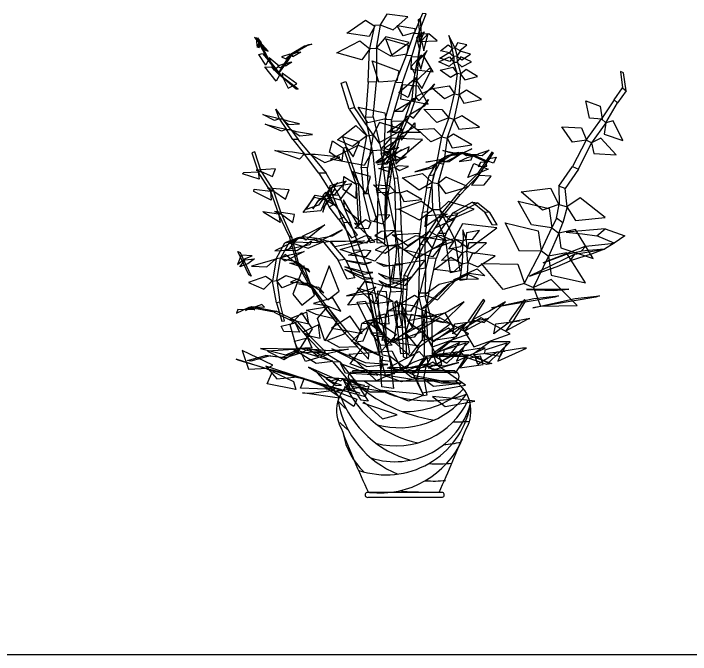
# Model space of a CAD drawing. Header units: millimetres. Extents: x 12377 to 30673, y 89761 to 101952.
# Drawn here: x 19682 to 20880, y 92554 to 93689 of the extents above; entities that cross this region are included whole.
import ezdxf

# ---------------------------------------------------------------- set-up
doc = ezdxf.new("R2010")
doc.units = ezdxf.units.MM
doc.layers.add('www.cad-blocks.net', color=7, linetype='Continuous')

# ---------------------------------------------------------------- blocks, each defined once
blk = doc.blocks.new('A$C13B429F6')
for p, q in [((171.45, 184.83), (322.9, 184.83)), ((172.4, 187.02), (322.03, 187.02)), ((171.45, 172.03), (322.9, 172.03)), ((304.96, 7.15), (195.15, 7.15)), ((195.15, 0), (304.47, 0))]:
    blk.add_line(p, q)
for centre, radius, start, end in [((171.57, 178.43), 6.4, 91.06864, 268.93136), ((173.04, 185.44), 1.71, 112.07493, 200.93871), ((321.93, 185.71), 1.31, 317.74941, 85.49846), ((322.77, 178.43), 6.4, 271.12792, 88.87208), ((201.13, 127.91, -561.15), 52.97, 123.85134, 209.27085), ((326.4, 338.37), 226.87, 227.30824, 261.39537), ((283.53, 308.66), 166.32, 235.48259, 289.75507), ((293.3, 127.61), 53.18, 330.07596, 56.39402), ((296.99, 226.14), 148.59, 205.03424, 258.81899), ((240.72, 226.73), 123.99, 254.70144, 323.0064), ((251.58, 249.61), 122.83, 266.43886, 312.84603), ((240.72, 226.73), 123.99, 223.1625, 230.8766), ((292.25, 168.62), 144.63, 191.01321, 248.17602), ((298.1, 203.1), 153.8, 200.45765, 254.58397), ((236.13, 193.26), 117.36, 255.20495, 335.05637), ((221.38, 159.9), 126.71, 251.38474, 348.00251), ((234.43, 167.48), 114.93, 251.95745, 344.76316), ((236.13, 193.26), 117.36, 224.94652, 232.66564), ((326.4, 338.37), 226.87, 268.48208, 274.54963), ((1306.06, 534.37, -561.15), 1229.67, 200.58605, 205.38832), ((-2595.2, 1294), 3167.79, 336.03176, 337.87799), ((261.64, 113.87), 105.87, 191.00716, 226.07329), ((212.13, 139.69), 133.25, 263.36049, 336.3461), ((296.99, 226.14), 148.59, 273.61862, 283.38657), ((298.1, 203.1), 153.8, 264.85245, 277.57693), ((292.25, 168.62), 144.63, 264.8349, 276.68991), ((194.08, 3.58), 3.73, 73.28637, 286.71363), ((261.64, 113.87), 105.87, 259.3096, 274.07729), ((303, 3.69), 3.97, 291.64715, 60.52394)]:
    blk.add_arc(centre, radius, start, end)
for points in [[(212.69, 697.53, -18.48), (231.6, 689.84, -14.35), (253.25, 709.38, -16.74), (222.52, 713.26, -12.74)], [(262.65, 685.05, -163.23), (268.92, 684.72, -158.66), (280.31, 713.74, -172.04), (274.74, 714.03, -176.1)], [(204.37, 695.28, -18.82), (196.22, 680.16, -16.69), (163.37, 685.09, -20.45), (190.62, 704.1, -14.96)], [(273.42, 675.11, -58.38), (272.21, 673.74, -49.56), (268.85, 705.29, -47.14), (271.33, 706.53, -54.65)], [(196.87, 662.52, -22.54), (206.87, 663.05, -22.45), (212.84, 696.94, -18.57), (204.23, 696.48, -18.65)], [(263.72, 685.83, -163.26), (246.62, 681.19, -169.37), (237.59, 696.52, -188.78), (263.76, 691.83, -179.67)], [(206.89, 663.58, -22.37), (227.72, 651.78, -19.03), (255.32, 671.46, -21.14), (220.6, 679.81, -14.88)], [(259.1, 651.67, -144.88), (251.02, 652.1, -150.78), (262.65, 685.05, -163.23), (268.92, 684.72, -158.66)], [(272.19, 674.41, -49.49), (270.65, 662.03, -36.4), (266.32, 678.49, -5.9), (277.41, 686.8, -38.24)], [(269.16, 683.72, -158.14), (269.54, 672.79, -147.04), (296.36, 673.8, -133.44), (284.22, 684.1, -159.23)], [(273.43, 673.75, -58.4), (276.86, 659.19, -74.18), (279.77, 671.41, -102.05), (283.23, 684.64, -72.43)], [(318.85, 662.75, 131.42), (322.87, 663.59, 131.42), (313.92, 681.41, 147.86), (318.85, 662.75, 131.42)], [(43.14, 660.19, -145.71), (47.05, 658.49, -150.98), (30.29, 677.1, -152.03), (27.12, 678.75, -148.34)], [(33.52, 671.17, 8.44), (31.2, 663.92, 1.48), (30.38, 672.4, -16.51), (30.11, 678.51, 2.58)], [(34.15, 671.02, 13.53), (33.37, 663.36, 23.24), (37.2, 670.81, 38.51), (32.01, 678.25, 22.29)], [(47.35, 645.34, 6.88), (49.46, 643.67, 13.11), (34.66, 671.09, 13.26), (33.12, 671.16, 8.36)], [(196.98, 662.17, -22.59), (185.53, 645.73, -21), (148.27, 656.25, -23.53), (182.51, 673.87, -16.82)], [(251.71, 653.98, -151.36), (230.51, 650.66, -162.47), (220.86, 676.7, -182.03), (253.53, 667.23, -169.5)], [(266.89, 642.63, -55.11), (268.75, 644.23, -65.26), (273.42, 675.11, -58.38), (272.21, 673.74, -49.56)], [(322.94, 663.59, 132.38), (329.96, 659.31, 133.02), (340.56, 668.08, 141.02), (326.68, 670.58, 133.38)], [(104.1, 666.4, -139.64), (100.86, 665.74, -136.41), (79.99, 653.54, -147.28), (82.63, 654.14, -150.37)], [(107.08, 668.15, -114.59), (111.69, 668.73, -116.77), (104.1, 666.4, -139.64), (100.86, 665.74, -136.41)], [(206.98, 613.21, -24.14), (194.71, 612.56, -24.25), (196.87, 662.52, -22.54), (206.87, 663.05, -22.45)], [(268.75, 644.23, -65.26), (272.33, 631.92, -86.96), (278.2, 653.03, -114.79), (281.72, 659.38, -77.69)], [(319.32, 662.75, 130.62), (314.7, 655.9, 125.16), (301.49, 659.06, 122.02), (312.84, 667.69, 126.25)], [(325.87, 650.94, 115.54), (321.28, 650.42, 115.54), (318.85, 662.75, 131.42), (322.87, 663.59, 131.42)], [(47.15, 645.32, 6.96), (43.77, 637.87, -3.91), (33.42, 653.76, -22.1), (38.58, 654.84, 3.84)], [(79.99, 653.54, -147.28), (79.3, 654.01, -137.4), (66.83, 650.37, -132.38), (73.32, 647.41, -145.43)], [(79.99, 653.54, -147.28), (82.63, 654.14, -150.37), (72.87, 639.93, -164.25), (70.9, 639.39, -161.29)], [(82.63, 654.14, -150.37), (90.38, 656.94, -150.63), (95.32, 656.84, -165.77), (83.43, 650.21, -157.29)], [(235.3, 612.6, -135.9), (245.22, 612.07, -128.67), (259.1, 651.67, -144.88), (251.02, 652.1, -150.78)], [(258.16, 649.46, -145.17), (257.56, 631.97, -135.3), (290.46, 627.97, -115.11), (277.62, 650.07, -144.69)], [(266.89, 642.63, -55.11), (263.37, 625.28, -43.89), (258.12, 635.75, -5.15), (273.36, 652.94, -38.84)], [(321.12, 642.34, 100.15), (314.46, 635.62, 92.16), (299.25, 642.85, 87.71), (314.68, 650.35, 94.87)], [(321.16, 650.42, 114.38), (315.05, 643.41, 108.22), (300.39, 648.31, 105.59), (314.14, 656.74, 110.03)], [(321.36, 642.34, 101.28), (326.5, 642.34, 101.28), (325.87, 650.94, 115.54), (321.28, 650.42, 115.54)], [(325.38, 650.94, 116.18), (332.88, 645.48, 116.32), (346, 653.96, 125.06), (330.29, 658.38, 117.37)], [(325.58, 642.34, 102.71), (333.19, 635.43, 103.46), (347.37, 642.85, 115.29), (331.62, 649.93, 105.1)], [(67.59, 620.63, 9.35), (64.9, 623.15, 1.55), (47.35, 645.34, 6.88), (49.46, 643.67, 13.11)], [(49.91, 643.72, 12.94), (54.91, 630.92, 21.81), (63.25, 636.49, 42.5), (48.5, 648.82, 27.25)], [(70.9, 639.39, -161.29), (71.3, 639.85, -152.64), (61.02, 636.52, -146.99), (65.38, 633.94, -158.97)], [(70.9, 639.39, -161.29), (72.87, 639.93, -164.25), (62.08, 625.05, -171.36), (70.9, 639.39, -161.29)], [(72.87, 639.93, -164.25), (79.53, 642.5, -165.28), (82.3, 642.39, -178.93), (72.93, 636.47, -170.32)], [(237.27, 614.64, -135.96), (210.24, 612.76, -148), (200.62, 644.45, -173.3), (240, 629.27, -159.26)], [(266.14, 614.18, -69.97), (261.59, 612.27, -58.72), (266.89, 642.63, -55.11), (268.75, 644.23, -65.26)], [(331.37, 624.72, 87.66), (326.02, 625.57, 87.66), (321.36, 642.34, 101.28), (326.5, 642.34, 101.28)], [(64.05, 623.04, 2), (58.96, 614.28, -12.03), (42.44, 635.15, -32.26), (52.13, 634.68, -0.01)], [(266.05, 614.88, -69.7), (273.86, 603.35, -95.88), (288.38, 631.3, -123.16), (284.94, 632.88, -78.85)], [(325.96, 625.57, 86.67), (316.15, 619.77, 80.24), (301.2, 630.3, 78.23), (319.88, 635.05, 81.96)], [(331.02, 624.72, 88.41), (337.53, 616, 88.12), (355.93, 621.06, 96.93), (339.18, 631.38, 89.12)], [(88.64, 602.84, -13.59), (91.65, 602.54, -4.04), (67.59, 620.63, 9.35), (64.9, 623.15, 1.55)], [(68.41, 620.72, 9.08), (76.77, 604.12, 18.47), (89.51, 610.06, 44.13), (68.05, 625.81, 27.81)], [(261.58, 611.74, -58.7), (253.67, 590.33, -49.38), (240.11, 597.42, -4.29), (266.37, 620.63, -37.03)], [(322.24, 595.38, 72.83), (328.98, 593.89, 72.83), (331.37, 624.72, 87.66), (326.02, 625.57, 87.66)], [(570.22, 604.53, 159.95), (575.36, 600.11, 159.95), (571.73, 626.41, 143.81), (567.07, 628.57, 143.81)], [(174.7, 575.39, -68.96), (166.75, 572.79, -63.46), (154.81, 611.19, -61.48), (161.61, 613.7, -66.16)], [(190.58, 561.1, -29.2), (202.07, 561.71, -29.09), (206.98, 613.21, -24.14), (194.71, 612.56, -24.25)], [(229.36, 557.14, -113.03), (220.07, 557.64, -119.8), (235.3, 612.6, -135.9), (245.22, 612.07, -128.67)], [(259.17, 587.97, -59.46), (264.87, 589.73, -69.3), (266.14, 614.18, -69.97), (261.59, 612.27, -58.72)], [(264.75, 591.18, -68.95), (269.43, 584.98, -95.6), (292.5, 610.43, -114.1), (287.53, 602.59, -73.5)], [(244.94, 608.68, -128.44), (242.56, 588.14, -115.01), (283.49, 580.13, -92.03), (268.76, 606.77, -129.1)], [(322.21, 595.38, 72.31), (307.52, 588.34, 68.85), (289.56, 603.36, 68.45), (314.15, 607.17, 66.19)], [(328.91, 593.89, 73.07), (335.95, 581.97, 72.81), (361.87, 587.25, 76.73), (339.79, 601.08, 69.89)], [(562.69, 582.17, 175.37), (557.8, 586.87, 175.37), (570.22, 604.53, 159.95), (575.36, 600.11, 159.95)], [(255.63, 562.94, -72.16), (249.73, 561.18, -62.44), (259.17, 587.97, -59.46), (264.87, 589.73, -69.3)], [(321.41, 557.56, 65.71), (313.78, 560.01, 65.71), (322.24, 595.38, 72.83), (328.98, 593.89, 72.83)], [(259.22, 587.39, -59.6), (245.02, 569.55, -56.01), (232.83, 569.43, -13.13), (265.04, 588.4, -38.02)], [(255.39, 564.28, -71.45), (261.47, 559.49, -98.11), (283.61, 587.05, -114.62), (277.58, 577.23, -74.61)], [(540.24, 558.07, 194.69), (521.39, 559.59, 203.38), (516.15, 585.38, 216.19), (536.95, 577.2, 194.37)], [(539.32, 558.74, 191.2), (545.35, 552.57, 191.2), (562.69, 582.17, 175.37), (557.8, 586.87, 175.37)], [(68.8, 558.21, 108.84), (63.7, 558.02, 108.26), (58.29, 573.04, 124.76), (68.8, 558.21, 108.84)], [(193, 533.59, -82.5), (201.94, 535.01, -88.85), (174.7, 575.39, -68.96), (166.75, 572.79, -63.46)], [(220.63, 558.68, -120.28), (194.4, 552.94, -127.31), (179.92, 576.08, -155.19), (219.25, 567.41, -144.61)], [(313.86, 560.01, 66.32), (295.97, 553.38, 69.45), (276.87, 572.7, 69.82), (303.57, 572.59, 58.51)], [(63.87, 558.67, 108.51), (56.35, 556.31, 101.87), (39.52, 565, 107.96), (57.39, 560.55, 115.88)], [(214.04, 512.2, -34.44), (200.97, 511.51, -34.56), (190.58, 561.1, -29.2), (202.07, 561.71, -29.09)], [(249.75, 559.77, -62.49), (236.56, 540.97, -60.19), (222.76, 538.31, -17.89), (254.66, 560.23, -40.66)], [(237.88, 532.25, -71.17), (242.22, 534.04, -81.67), (255.63, 562.94, -72.16), (249.73, 561.18, -62.44)], [(303.56, 532, 58.92), (311.29, 529.89, 58.92), (321.41, 557.56, 65.71), (313.78, 560.01, 65.71)], [(321.45, 557.56, 65.53), (328.42, 543.14, 66.87), (358.81, 546.25, 61.3), (332.86, 563.02, 56.43)], [(74.63, 543.49, 91.42), (66.74, 540.24, 80.83), (42.87, 550.51, 84.68), (64.26, 545.3, 99.36)], [(74.31, 542.85, 91.06), (80.84, 542.94, 92.89), (68.8, 558.21, 108.84), (63.7, 558.02, 108.26)], [(68.85, 557.41, 108.72), (77.41, 550.5, 103.03), (93.24, 551.39, 110.26), (76.44, 555.32, 117.18)], [(201.94, 535.01, -88.85), (210.45, 523.3, -105.67), (245.83, 543.03, -119.61), (211.63, 553.11, -95.28)], [(217.76, 506.08, -116.16), (228.33, 505.51, -108.45), (229.36, 557.14, -113.03), (220.07, 557.64, -119.8)], [(229.1, 555.24, -113.29), (230.17, 539.13, -96.79), (271.35, 538.91, -79.72), (251.22, 554.74, -116.61)], [(242.14, 534.72, -81.44), (244.01, 527.22, -108.1), (263.45, 552.59, -130.48), (263.63, 546.86, -89.23)], [(524.23, 523.34, 193.29), (516.58, 527.32, 193.29), (539.32, 558.74, 191.2), (545.35, 552.57, 191.2)], [(545.26, 552.64, 190.25), (543.16, 536.21, 185.22), (570.33, 526.66, 168.23), (556.46, 555.71, 178.13)], [(91.62, 527.92, 77.64), (83.71, 528, 74.19), (74.31, 542.85, 91.06), (80.84, 542.94, 92.89)], [(81.09, 542.1, 92.93), (94.06, 533.71, 87.53), (112.64, 535.45, 100.96), (88.9, 539.41, 105.75)], [(193, 533.59, -82.5), (171.73, 517.78, -79.41), (149.26, 527.67, -51.05), (176.58, 548.66, -71.43)], [(303.79, 532, 60.49), (287.04, 524.59, 66.65), (267.51, 543.06, 70.64), (291.77, 544.16, 54.78)], [(516.72, 527.22, 193.85), (496.15, 524.03, 194.29), (480.74, 546.7, 204.53), (509.6, 545.25, 192.69)], [(162.37, 516.69, -45.35), (172.55, 502.51, -23.77), (182.11, 524.74, 6.84), (156.67, 532.04, -25.3)], [(193.83, 486.56, -110.01), (184.51, 486.23, -103.27), (193, 533.59, -82.5), (201.94, 535.01, -88.85)], [(213.63, 513.82, -33.25), (242.28, 500.5, -32.51), (274.76, 527.96, -19.73), (227.85, 530.2, -13.3)], [(237.93, 531.22, -71.32), (225.17, 513, -65.15), (218.06, 514.78, -21.19), (246.15, 533.72, -50.65)], [(234.51, 508.11, -88.54), (230.97, 506.32, -77.74), (237.88, 532.25, -71.17), (242.22, 534.04, -81.67)], [(305.91, 491.92, 61.27), (296.19, 493.39, 61.27), (303.56, 532, 58.92), (311.29, 529.89, 58.92)], [(311.21, 529.89, 58.34), (318.92, 515.77, 58.25), (347.67, 520.22, 47.42), (320.59, 535.87, 47.43)], [(524.14, 523.4, 191.67), (527.89, 507.54, 185.82), (560.89, 505.47, 180.92), (538.15, 529.95, 185.13)], [(100.85, 506.61, 51.46), (109.69, 506.4, 56.15), (91.62, 527.92, 77.64), (83.71, 528, 74.19)], [(158.24, 515.26, -55.99), (156, 496.69, -69.53), (137.48, 509.27, -108.07), (142.03, 526.31, -66.77)], [(201.08, 511.15, -35.87), (188.97, 489.64, -44.89), (139.22, 499.12, -48), (179.81, 519.94, -24.93)], [(221.71, 508.58, -243.59), (227.97, 513.35, -241.11), (234.48, 520.25, -253.89), (224.7, 507.88, -250.97)], [(496.05, 488.23, 179.98), (505.31, 484.41, 179.98), (524.23, 523.34, 193.29), (516.58, 527.32, 193.29)], [(32.22, 480.34, -141.08), (36.74, 481.04, -149.79), (27.36, 510.05, -146.73), (22.89, 508.67, -139.02)], [(100.84, 506.91, 51.51), (93.38, 498.97, 34.63), (57.03, 511.71, 29.93), (83.1, 509.89, 58.99)], [(180.54, 463.72, -60.75), (176.83, 461.95, -73.19), (158.54, 515.28, -56.05), (161.83, 516.62, -45.11)], [(207.28, 455.41, -38.38), (221.19, 456.15, -38.25), (214.04, 512.2, -34.44), (200.97, 511.51, -34.56)], [(230.97, 507.33, -77.77), (219.46, 491.7, -65.27), (214.03, 507.63, -24), (239.87, 516.82, -59.56)], [(227.24, 504.17, -231.49), (234.05, 506.76, -227.63), (244.09, 512.7, -238.46), (231.06, 503.35, -238.46)], [(234.57, 507.44, -88.7), (235.77, 491.63, -111.48), (252.91, 508.9, -141.99), (255.05, 517.12, -101.22)], [(328.42, 509.13, 103.9), (319.22, 507.49, 99.57), (305.06, 511.93, 112.82), (324.75, 508.18, 113.14)], [(316.75, 505.41, 73.34), (327.21, 504.99, 60.76), (347.67, 514.48, 65.23), (330.33, 505.82, 80.28)], [(352.96, 505.01, 132.26), (358.73, 507.37, 123.01), (373.28, 512.54, 125.67), (362.82, 503.78, 135.34)], [(132.73, 478.33, 32.41), (122.09, 478.65, 26.28), (100.85, 506.61, 51.46), (109.69, 506.4, 56.15)], [(109.71, 506.01, 56.09), (130.79, 494.3, 54.59), (152.74, 501.99, 79.35), (116.73, 505.76, 77.5)], [(219.09, 506.16, -241.56), (217.05, 502.72, -232.48), (206.11, 494.12, -231.96), (214.8, 498.16, -243.33)], [(223.78, 502.41, -230.14), (219.5, 498.87, -221.93), (206.74, 493.66, -223.94), (217.88, 496.12, -233.48)], [(220.19, 449.28, -106.02), (208.94, 449.88, -114.22), (217.76, 506.08, -116.16), (228.33, 505.51, -108.45)], [(223.75, 503.2, -230.03), (227.53, 503.63, -231.57), (221.83, 507.78, -243.71), (218.47, 507.25, -241.4)], [(231.96, 497.3, -217.1), (227.96, 496.95, -216.22), (223.75, 503.2, -230.03), (227.53, 503.63, -231.57)], [(224.43, 472.21, -81.13), (228.42, 474.24, -93.43), (234.51, 508.11, -88.54), (230.97, 506.32, -77.74)], [(231.83, 497.52, -217.06), (238.78, 496.77, -212.69), (250.85, 502.65, -221.23), (235.81, 497.83, -223.99)], [(310.48, 503.58, 75.12), (300.26, 497.79, 68.25), (279.91, 494.61, 84.54), (305.85, 499.35, 86.73)], [(300.55, 493.57, 42.48), (294.97, 492.68, 46.45), (311.21, 503.82, 75.67), (316.69, 504.69, 71.78)], [(300.72, 494.87, 43.87), (311.81, 496.62, 31.57), (331.8, 506.92, 38.1), (314.23, 495.27, 51.51)], [(311.21, 503.82, 75.67), (316.69, 504.69, 71.78), (333.97, 509.1, 101.07), (329.82, 508.44, 104.02)], [(348.85, 503.45, 133.68), (341.08, 501.17, 129.16), (328.9, 495.7, 141.09), (346.75, 498.27, 140.73)], [(333.97, 509.1, 101.07), (329.82, 508.44, 104.02), (348.59, 503.97, 134.39), (352.33, 504.57, 131.74)], [(333.23, 508.57, 102.18), (339.67, 504.57, 92.37), (356.95, 505.82, 94.22), (343.33, 505.51, 106.87)], [(348.59, 503.97, 134.39), (352.33, 504.57, 131.74), (371.62, 495.8, 159.54), (368.3, 495.27, 161.9)], [(355.36, 477.2, -122.35), (358.76, 475.84, -111.92), (379.71, 508.49, -121.4), (377.24, 509.47, -128.96)], [(371.23, 495.97, 159.83), (371.05, 499.42, 150.54), (383.65, 502.05, 145.2), (379.5, 493.42, 156.57)], [(227.93, 496.48, -216.29), (222.25, 491.96, -209.55), (208.74, 491.44, -212.92), (220.81, 493.46, -221.36)], [(230.54, 486.41, -204.6), (234.6, 486.72, -205.14), (231.96, 497.3, -217.1), (227.96, 496.95, -216.22)], [(294.41, 492.41, 45.18), (284.66, 486.79, 37.1), (263.63, 480.32, 52.3), (289.58, 486.44, 56.2)], [(284.62, 474.8, 23.45), (291.1, 475.83, 18.85), (300.55, 493.57, 42.48), (294.97, 492.68, 46.45)], [(289.17, 464.68, 54.01), (298.29, 463.41, 54.01), (305.91, 491.92, 61.27), (296.19, 493.39, 61.27)], [(356.69, 477.89, -122.19), (342.03, 472.28, -143.76), (350.9, 492.57, -174.03), (371.78, 484.43, -140.87)], [(368.76, 494.69, 162.85), (360.55, 494.34, 163.59), (356.97, 488.22, 177.84), (369.85, 488.95, 168.31)], [(32.22, 480.34, -141.08), (34, 469.78, -119.92), (9.28, 477.26, -98.84), (11.19, 479.55, -134.29)], [(36.74, 481.04, -149.79), (53.65, 473.61, -156.69), (58.02, 484.79, -192.84), (29.4, 482.94, -167.34)], [(55.45, 452.02, -150.64), (50.62, 451.8, -140.2), (32.22, 480.34, -141.08), (36.74, 481.04, -149.79)], [(180.54, 463.72, -60.75), (191.25, 448.01, -35.51), (198.07, 473.51, 0.21), (171.39, 480.52, -38.34)], [(187.64, 448.19, -113.3), (195.4, 448.57, -123.84), (193.83, 486.56, -110.01), (184.51, 486.23, -103.27)], [(230.54, 486.41, -204.6), (223.66, 480.91, -200.04), (210.58, 485.17, -202.25), (223.08, 487.7, -209.9)], [(238.61, 471.07, -197.29), (233.24, 470.68, -196.64), (230.54, 486.41, -204.6), (234.6, 486.72, -205.14)], [(234.6, 486.72, -205.14), (240.98, 482.49, -202.07), (254.43, 488.42, -208.16), (238.77, 489.05, -211.55)], [(485.58, 455.62, 159.57), (476.2, 459.13, 159.57), (496.05, 488.23, 179.98), (505.31, 484.41, 179.98)], [(142.07, 446.6, 9.55), (151.69, 446.19, 15.85), (132.73, 478.33, 32.41), (122.09, 478.65, 26.28)], [(176.83, 461.95, -73.19), (176.66, 440.87, -88.88), (158.01, 454.44, -134.09), (158.61, 473.57, -86.68)], [(223.31, 445.22, -100.36), (221.14, 443.22, -87.6), (224.43, 472.21, -81.13), (228.42, 474.24, -93.43)], [(234.47, 449.79, -199.68), (241.34, 450.08, -199.13), (238.61, 471.07, -197.29), (233.24, 470.68, -196.64)], [(289.14, 464.68, 54.81), (270.19, 453.54, 57.95), (244.99, 471.76, 60.71), (274.92, 477.76, 47.37)], [(287.85, 457.29, 0.94), (280.7, 456.15, 6.02), (284.62, 474.8, 23.45), (291.1, 475.83, 18.85)], [(298.17, 463.41, 53.53), (308.77, 448.29, 53.42), (342.46, 458.03, 46.92), (309.81, 472.63, 43.53)], [(330.27, 446.62, -107.7), (326.74, 448.03, -118.56), (355.36, 477.2, -122.35), (358.76, 475.84, -111.92)], [(358.08, 474.99, -111.61), (347.31, 460.78, -98.39), (365.9, 461.2, -59.78), (376.02, 473.9, -99.78)], [(133.1, 446.75, 260.48), (134.97, 451.51, 251.53), (150, 464.28, 254.12), (137.24, 454.14, 265.78)], [(135.78, 447.18, 218.43), (145.32, 447.08, 208.73), (162.41, 466.43, 213.55), (137.97, 459.86, 221.28)], [(138.59, 442.86, 200.21), (153.46, 439.2, 197.33), (170.72, 462.81, 204.38), (141.31, 457.67, 199.14)], [(180.08, 410.11, -88.93), (184.38, 404.35, -77), (180.54, 463.72, -60.75), (176.83, 461.95, -73.19)], [(234.78, 450.89, -199.52), (219.23, 445.3, -197.38), (202.67, 461.45, -200.94), (226.46, 460.45, -208.5)], [(300.5, 424.55, 55.79), (290.15, 424.55, 55.79), (289.17, 464.68, 54.01), (298.29, 463.41, 54.01)], [(50.62, 451.8, -140.2), (51.71, 438.44, -115.89), (26.06, 451.28, -89.45), (26.66, 454.94, -130.93)], [(55.45, 452.02, -150.64), (72.96, 440.26, -160.02), (78.18, 453.68, -202.21), (46.38, 456.41, -170.62)], [(62.51, 418.18, -142.66), (66.63, 417.92, -153.4), (55.45, 452.02, -150.64), (50.62, 451.8, -140.2)], [(130.29, 443.34, 219.51), (135.78, 447.18, 218.43), (131.98, 449.75, 239.5), (127.65, 445.6, 240.62)], [(131.98, 449.75, 239.5), (127.65, 445.6, 240.62), (129.67, 443.2, 261.88), (133.1, 446.75, 260.48)], [(137.56, 439.69, 277.47), (137.11, 442.46, 269.72), (145.97, 455.63, 268.5), (139.55, 446.89, 280.31)], [(238.87, 371.27, -47.76), (224.1, 370.48, -47.9), (207.28, 455.41, -38.38), (221.19, 456.15, -38.25)], [(207.3, 376.02, -116.57), (219.24, 375.39, -107.87), (220.19, 449.28, -106.02), (208.94, 449.88, -114.22)], [(242.94, 425.17, -196.82), (235.2, 425.05, -198.85), (234.47, 449.79, -199.68), (241.34, 450.08, -199.13)], [(241.37, 448.84, -199.31), (247.36, 436.85, -195.83), (273.83, 439.37, -198.66), (251.82, 452.57, -206.86)], [(274.76, 420.69, -16.52), (282.2, 421.87, -21.8), (287.85, 457.29, 0.94), (280.7, 456.15, 6.02)], [(476.34, 432.37, 130.63), (452.1, 423.8, 115.87), (420.4, 450.77, 118.04), (464, 456.41, 124.8)], [(476.58, 432.2, 132.08), (488.29, 428.51, 132.08), (485.58, 455.62, 159.57), (476.2, 459.13, 159.57)], [(131.95, 438.92, 199.38), (125.13, 422.67, 193.01), (99.01, 420.29, 195.34), (115.49, 443.06, 195.19)], [(130.29, 443.34, 219.51), (121.59, 431.15, 212.93), (103.19, 425.01, 225.26), (116.36, 445.72, 225.24)], [(129.67, 443.2, 261.88), (120, 436.74, 257.58), (112.95, 425.88, 269.23), (123.71, 440.86, 271.5)], [(129.67, 443.2, 261.88), (133.1, 446.75, 260.48), (137.56, 439.69, 277.47), (135.86, 436.47, 279.38)], [(138.59, 442.86, 200.21), (131.95, 438.92, 199.38), (130.29, 443.34, 219.51), (135.78, 447.18, 218.43)], [(137.23, 428.78, 181.39), (144.77, 432.52, 183.31), (138.59, 442.86, 200.21), (131.95, 438.92, 199.38)], [(135.86, 436.47, 279.38), (137.56, 439.69, 277.47), (147.96, 429.05, 289.89), (135.86, 436.47, 279.38)], [(168.7, 405.03, -4.45), (158.14, 405.59, -12.16), (142.07, 446.6, 9.55), (151.69, 446.19, 15.85)], [(208.32, 405.72, -129.21), (197.93, 408.26, -120.29), (187.64, 448.19, -113.3), (195.4, 448.57, -123.84)], [(220.38, 411.68, -86.06), (221.61, 413.78, -99.78), (223.31, 445.22, -100.36), (221.14, 443.22, -87.6)], [(298.42, 413.46, -111.18), (302.44, 411.86, -98.82), (330.27, 446.62, -107.7), (326.74, 448.03, -118.56)], [(487.82, 428.85, 133.25), (500.58, 408.38, 128.16), (544.34, 412.77, 146.4), (507.69, 441.87, 135.89)], [(135.86, 436.47, 279.38), (129.54, 428.98, 277.91), (127.64, 420.86, 289.07), (132.71, 434.79, 287.9)], [(159.35, 413.3, 170.6), (151.57, 409.86, 167.61), (137.23, 428.78, 181.39), (144.77, 432.52, 183.31)], [(180.08, 410.11, -88.93), (180.56, 401.32, -115.46), (158.22, 439.3, -146.65), (159.53, 427.14, -93.66)], [(290.15, 424.55, 55.79), (270.48, 409.16, 56.3), (239.42, 425.52, 55.41), (273.59, 437.1, 45.26)], [(300.5, 424.55, 55.79), (314.57, 409.34, 57.34), (351.23, 425.52, 55.41), (313.48, 436.83, 46.48)], [(327.09, 418.81, -278.79), (319.03, 419.58, -286.95), (348.07, 435.73, -331.28), (356.6, 434.89, -322.48)], [(348.07, 435.73, -331.28), (356.6, 434.89, -322.48), (374.08, 420.52, -359.75), (366.4, 421.04, -366.16)], [(465.67, 397.62, 57.96), (435.57, 402.31, 49.55), (416.28, 436.91, 69.65), (462.01, 426.45, 62.89)], [(482.22, 405.05, 94.35), (472.89, 411.78, 94.35), (476.58, 432.2, 132.08), (488.29, 428.51, 132.08)], [(62.51, 418.18, -142.66), (65.08, 405.76, -117.96), (41.42, 420.02, -90.41), (39.27, 422.03, -131.94)], [(66.63, 417.92, -153.4), (83.33, 405.54, -163.44), (85.86, 417.21, -206.39), (56.29, 421.65, -172.89)], [(234.35, 393.02, -197.85), (243.83, 393.15, -195.26), (242.94, 425.17, -196.82), (235.2, 425.05, -198.85)], [(279.01, 383.31, -41.11), (270.54, 381.96, -35.1), (274.76, 420.69, -16.52), (282.2, 421.87, -21.8)], [(309.45, 378.84, 54), (322.2, 381.82, 54), (300.5, 424.55, 55.79), (290.15, 424.55, 55.79)], [(374.08, 420.52, -359.75), (366.4, 421.04, -366.16), (377.37, 402.49, -388.96), (384.98, 402.31, -384.91)], [(81.96, 383.68, -156.52), (78.3, 385.63, -145.49), (62.51, 418.18, -142.66), (66.63, 417.92, -153.4)], [(169.91, 382.82, 163.62), (178.9, 386.68, 165.73), (159.35, 413.3, 170.6), (151.57, 409.86, 167.61)], [(198.59, 405.61, 262.27), (194.77, 396.14, 263.65), (174.99, 397.43, 265.33), (190.63, 409.92, 266.48)], [(203.38, 407.37, 261.67), (215.21, 403.68, 261.6), (226.66, 416.5, 258.81), (209.04, 416.97, 264.73)], [(276.89, 372.17, -87.3), (272.6, 373.88, -100.45), (298.42, 413.46, -111.18), (302.44, 411.86, -98.82)], [(298.43, 413.09, -111.26), (278.63, 399.25, -131.63), (280.18, 416.03, -172.72), (311.55, 417.82, -137.22)], [(302.38, 412.62, -98.78), (294.61, 398.25, -78.19), (322.82, 410.96, -37.96), (325.41, 416.71, -88.69)], [(298.41, 390.12, -262.98), (310.08, 389.87, -257.04), (327.09, 418.81, -278.79), (319.03, 419.58, -286.95)], [(465.72, 397.59, 57.36), (476.12, 389.64, 57.36), (482.22, 405.05, 94.35), (472.89, 411.78, 94.35)], [(97.69, 385.29, -337.27), (115.17, 393.93, -334.32), (130.61, 402.1, -368.17), (102.51, 379.6, -354.88)], [(172.63, 365.3, -26.25), (183.47, 364.61, -17.54), (168.7, 405.03, -4.45), (158.14, 405.59, -12.16)], [(184.38, 404.35, -77), (197.66, 376.09, -64.55), (204.74, 377.02, -17.84), (174.53, 404.68, -47.25)], [(322.2, 381.82, 54), (343.83, 367.48, 49.88), (384.38, 397.72, 53.93), (333.98, 403.5, 47.65)], [(449.86, 363.95, 27.25), (418.13, 363.21, 16.19), (396.75, 405.34, 16.01), (445.66, 393.1, 16.53)], [(118.76, 381.56, -294.65), (141.44, 385.71, -293.49), (156.36, 394.97, -334.47), (119.84, 376.15, -316.34)], [(204.74, 385.93, 261.67), (217.48, 381.12, 256.09), (233.46, 393.89, 259.26), (214.03, 392.15, 269.62)], [(270.96, 382.49, -35.35), (253.5, 370.95, -33.29), (230.33, 387.48, -4.35), (269.31, 390, -16.48)], [(245.58, 367.71, -181.94), (236.39, 367.23, -182.02), (234.35, 393.02, -197.85), (243.83, 393.15, -195.26)], [(309.45, 378.84, 54), (289.48, 354.96, 48.56), (246.67, 365.5, 53.93), (284.66, 392.79, 46.29)], [(295.33, 352.73, -240.43), (283.41, 353.14, -247.62), (298.41, 390.12, -262.98), (310.08, 389.87, -257.04)], [(334.77, 378.32, 395.83), (339.22, 380.89, 395.83), (334.53, 394.94, 413.36), (334.77, 378.32, 395.83)], [(338.97, 380.89, 396.5), (348.85, 380.38, 393.6), (359.22, 393.82, 403.98), (339.94, 390.28, 399.78)], [(460.97, 355.66, 28.45), (449.81, 363.99, 28.45), (465.72, 397.59, 57.36), (476.12, 389.64, 57.36)], [(475.91, 389.79, 55.68), (478.9, 368.26, 40.91), (526.91, 352.33, 44.96), (500.81, 395.14, 54.95)], [(531.96, 385.91, 39.69), (544.47, 396.31, 44.08), (486.94, 391.29, 158.12), (511.29, 389.04, 91.92)], [(573.29, 386.06, -9.49), (557.72, 375.01, -10.41), (531.96, 385.91, 39.69), (544.47, 396.31, 44.08)], [(90.88, 381.76, -331.12), (86.68, 378.01, -308.08), (57.13, 363.97, -301.72), (76.58, 364.89, -331.49)], [(98.94, 384.44, -337), (91.02, 383.17, -331.32), (71.64, 375.81, -369.33), (78.57, 376.92, -374.29)], [(88.55, 347.99, -143.65), (91.71, 345.98, -154.83), (81.96, 383.68, -156.52), (78.3, 385.63, -145.49)], [(110.37, 380.43, -287.97), (119.64, 381.91, -294.62), (98.94, 384.44, -337), (91.02, 383.17, -331.32)], [(138.59, 377.81, -249.78), (129.31, 376.32, -243.14), (110.37, 380.43, -287.97), (119.64, 381.91, -294.62)], [(224.25, 370.31, -46.69), (204.5, 348.78, -51.92), (153.39, 365.59, -32.16), (208.51, 381.33, -25.27)], [(198.86, 384.38, 262.25), (192.33, 374.9, 258.09), (170.03, 377.21, 265.59), (191.29, 386.37, 271.17)], [(238.73, 371.51, -49.47), (266.46, 353.17, -62.43), (309.76, 378.51, -62.11), (264.64, 385.76, -34.21)], [(270.26, 337.22, -50.89), (279.27, 338.65, -57.29), (279.01, 383.31, -41.11), (270.54, 381.96, -35.1)], [(279.36, 381.6, -41.55), (289.72, 366.53, -59), (321.03, 377.95, -71.32), (302.36, 386.26, -39.37)], [(329.84, 334.35, 40.78), (316.21, 331.47, 40.78), (309.45, 378.84, 54), (322.2, 381.82, 54)], [(334.78, 378.32, 395.02), (330.92, 369.79, 386.9), (313.93, 366.1, 387.98), (323.58, 380.89, 393.78)], [(340.14, 363.24, 377.77), (333.8, 360.85, 377.77), (334.77, 378.32, 395.83), (339.22, 380.89, 395.83)], [(71.64, 375.81, -369.33), (78.57, 376.92, -374.29), (65.35, 352.87, -406.1), (58.89, 351.84, -401.47)], [(110.94, 378.76, -286.7), (108.41, 372.64, -259.74), (71.89, 364.7, -248.54), (89.64, 364.06, -286.2)], [(129.48, 377.78, -243.58), (118.02, 375.81, -218.37), (79.01, 376.47, -218.5), (106.25, 367.59, -248.71)], [(150.26, 349.96, -198.37), (160.81, 351.65, -205.93), (138.59, 377.81, -249.78), (129.31, 376.32, -243.14)], [(139.68, 377.99, -248.9), (161.4, 377.87, -241.07), (189.14, 378.73, -275.96), (145.73, 369.7, -268.78)], [(205.06, 365.52, 255.24), (219.61, 360.47, 249.72), (237.41, 372.77, 257.47), (214.61, 370.23, 266.17)], [(227.59, 303.44, -76.95), (243.72, 304.29, -76.8), (238.87, 371.27, -47.76), (224.1, 370.48, -47.9)], [(248.1, 327.9, -90.92), (252.65, 326.09, -76.96), (276.89, 372.17, -87.3), (272.6, 373.88, -100.45)], [(339.7, 363.24, 378.44), (352.17, 359.95, 374.11), (369.61, 375.51, 386.09), (343.47, 375.38, 381.93)], [(509, 363.13, 30.74), (515.82, 370.93, 37.54), (452.94, 346.08, 115.45), (487.28, 358.86, 60.65)], [(557.72, 375.01, -10.41), (543.58, 366.26, -11.08), (509, 363.13, 30.74), (515.82, 370.93, 37.54)], [(22.18, 326.64, -2.3), (18.46, 328.27, -14.75), (2.48, 362.77, -0.69), (6.06, 361.37, 10.15)], [(65.25, 353.46, -405.32), (79.06, 357.82, -398.35), (100.2, 362.9, -420.51), (72.49, 348.59, -418.24)], [(198.44, 364.12, 254.9), (191.32, 354.96, 247.79), (165.89, 357.57, 253.81), (189.06, 365.13, 264.11)], [(201.39, 316.12, -28.52), (191.09, 317.12, -39.09), (172.63, 365.3, -26.25), (183.47, 364.61, -17.54)], [(234.8, 344.83, -175.02), (245.1, 345.11, -173.15), (245.58, 367.71, -181.94), (236.39, 367.23, -182.02)], [(333.53, 360.85, 376.93), (325.89, 350.19, 367.16), (303.06, 349.67, 369.84), (319.56, 366.85, 375.73)], [(333.43, 344.62, 360.13), (341.85, 346.52, 360.13), (340.14, 363.24, 377.77), (333.8, 360.85, 377.77)], [(341.81, 346.52, 360.9), (356.51, 340.3, 354.2), (382.26, 356.57, 367.98), (349.01, 361.08, 365.14)], [(425.16, 315.8, 7.53), (438.64, 309.73, 7.53), (460.97, 355.66, 28.45), (449.81, 363.99, 28.45)], [(460.87, 355.73, 29.54), (464.67, 328.12, 27.32), (515.66, 316.57, 40.76), (487.34, 360.82, 26.74)], [(543.58, 366.26, -11.08), (525.32, 359.39, -13.63), (492.67, 348.97, 10.76), (499.72, 359.02, 17.66)], [(12.46, 351.93, -267.67), (23.39, 356.18, -250.47), (7.33, 357.25, -226.04), (1.67, 343.87, -253.69)], [(13.35, 350.76, -276.17), (26.95, 352.02, -286.82), (16.97, 344.61, -317.85), (5.23, 340.39, -286.57)], [(58.07, 351.47, -402.37), (48.76, 348.56, -385.68), (22.71, 341.4, -388.6), (45, 340, -407.1)], [(65.35, 352.87, -406.1), (58.89, 351.84, -401.47), (53.6, 319.02, -420.86), (59.86, 320.03, -425.34)], [(88.55, 347.99, -143.65), (94.53, 340.25, -116.95), (72.01, 358.28, -89.27), (65.64, 352.45, -131.06)], [(175.21, 323.77, -175.14), (163.98, 321.97, -167.09), (150.26, 349.96, -198.37), (160.81, 351.65, -205.93)], [(227.63, 318.75, 152.45), (249.42, 312.78, 142.56), (278.95, 349.82, 147.28), (231.68, 342.17, 149.89)], [(270.96, 301.98, -240.63), (284.41, 301.81, -234.48), (295.33, 352.73, -240.43), (283.41, 353.14, -247.62)], [(333.5, 344.62, 359.53), (321.13, 332.77, 347.7), (292.58, 336.04, 353.23), (316.89, 354.66, 359.38)], [(492.67, 348.97, 10.76), (499.72, 359.02, 17.66), (432.78, 326.45, 56.82), (473.71, 340.86, 28.1)], [(91.71, 345.98, -154.83), (108.7, 332.67, -164.51), (106.2, 336.57, -209.95), (79.02, 345.49, -173.91)], [(96.98, 283.85, 37.34), (115.5, 298.56, 37.89), (100.04, 341.53, 36.99), (83.41, 299.64, 27.75)], [(109.12, 314.88, -158.8), (106.21, 315.99, -145.22), (88.55, 347.99, -143.65), (91.71, 345.98, -154.83)], [(135.43, 291.47, 37.13), (151.7, 304.48, 34.31), (137.41, 341.88, 27.55), (122.69, 303.73, 26.98)], [(201.69, 332, 232.83), (191.62, 331.99, 218.75), (160.48, 340.07, 227.85), (188.63, 329.59, 243.09)], [(199.69, 346.89, 247.16), (190, 345.22, 235.07), (161.8, 349.41, 244.7), (188.84, 343.73, 257.17)], [(207.41, 346.37, 247.82), (222.81, 342.2, 237.98), (245.17, 343.74, 251.82), (218.48, 340.9, 260.18)], [(242.6, 319.3, -155.48), (231.6, 318.96, -157.25), (234.8, 344.83, -175.02), (245.1, 345.11, -173.15)], [(340.48, 321.56, 334.77), (330.57, 320.12, 334.77), (333.43, 344.62, 360.13), (341.85, 346.52, 360.13)], [(425.49, 315.57, 5.08), (394.11, 306.72, -9.44), (362.18, 345.1, -14.26), (415.4, 344.24, -8.47)], [(201.9, 322.94, 207.12), (191.74, 324.19, 192.21), (160.28, 336.45, 201.13), (187.85, 322.06, 217.57)], [(210.07, 330.33, 234.02), (227.14, 324.05, 223.88), (251.01, 322.11, 240.7), (220.68, 322.28, 248.15)], [(278.99, 296.93, -57.16), (269.42, 295.41, -50.36), (270.26, 337.22, -50.89), (279.27, 338.65, -57.29)], [(311.86, 313.77, -80.74), (316.12, 315.93, -93.83), (343.77, 330.63, -76.26), (341.65, 328.63, -63.5)], [(343.81, 330.34, -76.38), (330.14, 325.89, -104.53), (355.59, 337.33, -139.08), (366.94, 326.78, -94.28)], [(53.04, 319.37, -421.78), (43.17, 325.7, -407.17), (18.21, 317.3, -406.59), (40.8, 307.06, -419.83)], [(53.6, 319.02, -420.86), (59.86, 320.03, -425.34), (64.6, 287.88, -428.69), (59.69, 287.09, -425.16)], [(60.12, 319.66, -424.97), (73.06, 327.5, -421.23), (94.64, 320.44, -440.96), (67.89, 309.05, -432.4)], [(106.21, 315.99, -145.22), (116.44, 305.37, -115.02), (90.69, 321.87, -79), (80.01, 317.76, -128.11)], [(210.36, 320.17, 208.52), (227.48, 311.53, 198.25), (251.66, 306.53, 216.28), (220.08, 310.49, 223.47)], [(214.72, 312.62, 59.6), (230.52, 315.11, 44.2), (257.94, 324.85, 55.49), (232.13, 310.09, 70.52)], [(249.37, 267.65, -64.45), (244.41, 269.63, -79.69), (248.1, 327.9, -90.92), (252.65, 326.09, -76.96)], [(278.46, 298.79, -56.57), (296.94, 291.41, -77.04), (323.56, 320, -86.21), (299.5, 314.21, -51.25)], [(341.66, 328.93, -63.54), (320.69, 321.15, -49.75), (332.46, 322.03, -0.4), (357.74, 322.59, -44.82)], [(438.53, 309.81, 9.03), (449.17, 282.11, 8.79), (503.03, 282.98, 28.36), (464.88, 321.33, 8.16)], [(109.12, 314.88, -158.8), (129.52, 301.86, -172.79), (122.06, 309.87, -225.65), (92.52, 314.5, -180.23)], [(130.42, 280.62, -140.25), (132.72, 282.88, -154.69), (109.12, 314.88, -158.8), (106.21, 315.99, -145.22)], [(205.93, 310.09, 60.63), (192.83, 305.25, 48.55), (163.01, 297.56, 66.53), (197.94, 301.33, 74.04)], [(217.04, 312.62, 153.56), (203.97, 287.07, 146.13), (164.56, 283.65, 159.23), (190.25, 319.44, 153.13)], [(203.28, 264.6, -50.49), (213.97, 263.4, -38.44), (201.39, 316.12, -28.52), (191.09, 317.12, -39.09)], [(280.28, 280.47, -117.54), (274.18, 278.18, -104.25), (311.86, 313.77, -80.74), (316.12, 315.93, -93.83)], [(231.86, 289.21, -134.24), (204.71, 285.49, -126.22), (178.52, 308.96, -145.56), (218.31, 296.88, -155.84)], [(210.07, 248.09, -136.23), (204.68, 250.25, -152.81), (195.45, 299.82, -133.11), (200.26, 299.96, -117.7)], [(211.71, 256.88, -136.28), (225.89, 256.13, -125.94), (221.61, 303.49, -113.36), (208.58, 304.18, -122.87)], [(232.8, 232.57, -94.42), (215.27, 231.64, -94.58), (227.59, 303.44, -76.95), (243.72, 304.29, -76.8)], [(274.14, 249.07, -224.18), (260.11, 249.49, -232.16), (270.96, 301.98, -240.63), (284.41, 301.81, -234.48)], [(490.91, 307.23, -65.78), (484.87, 306.6, -52.17), (428.22, 306.71, -120.9), (468.74, 305.05, -83.6)], [(132.72, 282.88, -154.69), (154.42, 274.52, -173.13), (142.55, 294.34, -225.59), (113.85, 285.93, -176.2)], [(216.19, 240.56, -155.41), (203.17, 238.47, -146.08), (178.6, 287.85, -155.33), (190.52, 289.75, -163.87)], [(269.29, 294.63, -50.35), (257.13, 274.26, -51.32), (224.55, 275.08, -19.07), (263.33, 298.35, -28.43)], [(237.96, 251.17, -110.76), (244.35, 253.9, -126.89), (237.76, 290.2, -122.95), (234, 287.71, -107.45)], [(278.22, 258.27, -53.38), (288.67, 259.93, -60.8), (278.99, 296.93, -57.16), (269.42, 295.41, -50.36)], [(342.34, 259.97, -170.21), (346.89, 258.16, -156.25), (366.73, 290.24, -164.44), (364.65, 291.93, -176.69)], [(475.53, 297.41, -40.53), (470.06, 295.38, -28.78), (376.93, 279.78, -83.67), (439.44, 293.63, -55.88)], [(403, 259.97, -170.21), (407.55, 258.16, -156.25), (427.39, 290.24, -164.44), (425.32, 291.93, -176.69)], [(536.19, 297.41, -40.53), (530.72, 295.38, -28.78), (437.6, 279.78, -83.67), (500.11, 293.63, -55.88)], [(19.31, 280.78, -247.58), (27.68, 276.82, -224.13), (2.29, 277.26, -199.42), (0.4, 271.89, -236.81)], [(22.59, 281.46, -257.48), (41.64, 280.78, -266.21), (37.66, 284.61, -306.32), (13.49, 275.66, -274.71)], [(59.02, 274.68, -249.29), (55.81, 273.07, -239.57), (19.31, 279.95, -247.58), (22.55, 281.57, -257.38)], [(64.6, 287.88, -428.69), (59.69, 287.09, -425.16), (67.38, 259.83, -423.55), (71.1, 260.43, -426.22)], [(130.42, 280.62, -140.25), (143.98, 263.6, -111.97), (117.76, 269.98, -69.68), (103.68, 276.11, -120.97)], [(134.81, 281.19, 39.03), (149.14, 260.49, 41.35), (130.8, 230.81, 48.07), (119.9, 263.91, 33.12)], [(162.49, 246.09, -149.73), (161.04, 241.81, -134.22), (130.42, 280.62, -140.25), (132.72, 282.88, -154.69)], [(249.77, 251.19, -126.9), (237.3, 250.04, -123.74), (231.23, 287.2, -134.54), (242.74, 287.42, -131.82)], [(242.82, 285.27, -132.14), (251.57, 269.64, -116.55), (296.86, 266.39, -122.91), (260.55, 282.42, -146.53)], [(274.25, 231.43, -119.53), (282.77, 233.88, -133.03), (280.28, 280.47, -117.54), (274.18, 278.18, -104.25)], [(288.15, 261.96, -60.2), (305.34, 258.11, -85.93), (336.58, 288.37, -91.3), (313.21, 274.88, -53.1)], [(348.81, 261.96, -60.2), (366, 258.11, -85.93), (397.25, 288.37, -91.3), (373.87, 274.88, -53.1)], [(86.82, 257.89, -233.62), (90.03, 259.5, -243.33), (59.02, 274.68, -249.29), (55.81, 273.07, -239.57)], [(89.96, 260.06, -243.12), (107.21, 255.91, -253.92), (104.34, 273.4, -289.91), (79.24, 263.51, -259.82)], [(96.13, 272.09, 37.34), (111.99, 248.49, 36.69), (90.83, 214.57, 36.99), (79.71, 254.38, 26.39)], [(260.12, 250.14, -232.03), (230.64, 229.67, -247.22), (191.64, 260.39, -270.39), (247.47, 272.39, -257.83)], [(220.79, 237.93, -21.71), (208.14, 236.66, -17.76), (207.4, 267.28, 1.75), (220.06, 270.84, -2.83)], [(320.78, 250.14, -232.03), (291.3, 229.67, -247.22), (252.31, 260.39, -270.39), (308.13, 272.39, -257.83)], [(162.49, 246.09, -149.73), (186.01, 241.71, -171.6), (168, 267.37, -225.77), (140.52, 249.44, -171.94)], [(236.39, 240.31, -151.83), (209.54, 210.66, -137.82), (169.95, 230.51, -97.99), (204.86, 261.58, -141.09)], [(205.6, 260.31, -339.07), (191.85, 259.89, -341.26), (185.62, 256.72, -396.29), (198.69, 257.41, -396.17)], [(199.35, 242.67, -294.65), (213.68, 242.91, -290.99), (205.6, 260.31, -339.07), (191.85, 259.89, -341.26)], [(225.85, 208.02, -53.79), (215.72, 209.58, -68.06), (203.28, 264.6, -50.49), (213.97, 263.4, -38.44)], [(246.32, 207.57, -76.86), (251.72, 205.41, -60.29), (249.37, 267.65, -64.45), (244.41, 269.63, -79.69)], [(249.89, 242.67, -162.81), (268.17, 220.52, -183.24), (315.73, 255.94, -216.65), (258.15, 269.67, -182.05)], [(274.18, 248.36, -224.29), (289.78, 222.35, -212.83), (343.53, 241.09, -186.82), (300.69, 265.09, -226.37)], [(289.2, 209.41, -70.25), (277.84, 207.6, -62.18), (278.22, 258.27, -53.38), (288.67, 259.93, -60.8)], [(342.47, 258.54, -170.25), (319.77, 241.53, -191.91), (322.42, 256.02, -239.86), (357.63, 260.67, -199.8)], [(334.85, 248.36, -224.29), (350.44, 222.35, -212.83), (404.2, 241.09, -186.82), (361.36, 265.09, -226.37)], [(346.82, 259.19, -156.13), (337.39, 245.49, -131.55), (369.39, 263.03, -87.35), (372.89, 264.06, -144.97)], [(403.13, 258.54, -170.25), (380.44, 241.53, -191.91), (383.08, 256.02, -239.86), (418.29, 260.67, -199.8)], [(407.48, 259.19, -156.13), (398.06, 245.49, -131.55), (430.05, 263.03, -87.35), (433.55, 264.06, -144.97)], [(86.83, 257.4, -233.62), (93.48, 243.65, -213.84), (70.51, 244.61, -187.3), (66.33, 252.47, -223.71)], [(108.42, 237.65, -228.19), (105.41, 236.14, -219.09), (86.82, 257.89, -233.62), (90.03, 259.5, -243.33)], [(108.31, 238.51, -227.89), (124.11, 234.98, -238.7), (121.43, 254.58, -270.66), (98.11, 243.59, -242.93)], [(185.62, 256.72, -396.29), (198.69, 257.41, -396.17), (194.81, 248.48, -437.34), (183.7, 247.47, -434.56)], [(278.34, 256.7, -53.64), (262.74, 236.57, -58.53), (230.66, 231.55, -20.42), (274.41, 255.18, -28.86)], [(242.3, 212.44, -129.61), (256.28, 213.34, -130.6), (249.77, 251.19, -126.9), (237.3, 250.04, -123.74)], [(282.81, 233.28, -133.13), (294.29, 211.82, -163.57), (325.59, 238.86, -199.49), (313.54, 249.78, -143.33)], [(339.01, 256.7, -53.64), (323.4, 236.57, -58.53), (291.32, 231.55, -20.42), (335.08, 255.18, -28.86)], [(161.04, 241.81, -134.22), (179.25, 221.99, -106.03), (152.35, 221.1, -58.32), (133.6, 231.6, -112.69)], [(195.43, 203.83, -130.35), (195.91, 210.79, -146.47), (162.49, 246.09, -149.73), (161.04, 241.81, -134.22)], [(194.81, 248.48, -437.34), (183.7, 247.47, -434.56), (176.75, 229.7, -473.5), (187.45, 231.15, -479.36)], [(229.94, 224.77, -244), (213.87, 224.12, -245.5), (199.35, 242.67, -294.65), (213.68, 242.91, -290.99)], [(220.01, 180.66, -149.22), (234.17, 182.93, -159.37), (216.19, 240.56, -155.41), (203.17, 238.47, -146.08)], [(274.23, 232.41, -119.47), (256.46, 208.78, -106.18), (232.95, 229.46, -51.99), (278.83, 246.46, -91.75)], [(105.45, 235.29, -219.2), (111.52, 220.49, -202.11), (90.53, 219.84, -176.78), (86.25, 230.55, -209.95)], [(127.25, 212.99, -211.18), (131.26, 215, -223.3), (108.42, 237.65, -228.19), (105.41, 236.14, -219.09)], [(212.28, 203.1, -46.23), (227.23, 201, -48.97), (220.79, 237.93, -21.71), (208.14, 236.66, -17.76)], [(225.46, 209.9, -53.73), (251.54, 189.6, -27.2), (271.16, 223.05, 18.02), (220.6, 229.79, -19.92)], [(215.93, 207.51, -68.29), (212.29, 180.13, -90.19), (168.29, 197.19, -139.23), (185.67, 220.63, -77.19)], [(288.75, 210.7, -69.78), (311.06, 198.07, -91.98), (343.69, 229.47, -106.83), (314, 229.25, -65.53)], [(289.71, 210.69, 69.06), (295.79, 213.15, 42.98), (329.76, 228.38, 36.4), (314.78, 210.32, 69.22)], [(306.45, 211.63, 97.36), (306.94, 217.63, 72.81), (338.83, 227.92, 60.99), (328.96, 207.74, 91.55)], [(331.57, 215.15, -141.44), (325.26, 200.81, -113.07), (367.61, 219.91, -71.13), (361.68, 220.01, -133.9)], [(349.42, 210.7, -69.78), (371.72, 198.07, -91.98), (404.35, 229.47, -106.83), (374.67, 229.25, -65.53)], [(367.11, 211.63, 97.36), (367.6, 217.63, 72.81), (399.5, 227.92, 60.99), (389.63, 207.74, 91.55)], [(392.23, 215.15, -141.44), (385.92, 200.81, -113.07), (428.27, 219.91, -71.13), (422.34, 220.01, -133.9)], [(46.11, 190.8, -63.11), (53.83, 195.16, -91.44), (8.79, 216.68, -119.61), (18.12, 189.37, -69.61)], [(95.24, 219.47, 69.2), (86.44, 218.47, 44.45), (35.71, 219.7, 45.2), (73.33, 210.47, 78.57)], [(87.53, 213.92, 116.2), (85.03, 218.33, 96.05), (46.04, 215.59, 87.04), (70.34, 203.45, 116.96)], [(87.53, 213.92, 116.2), (95.88, 213.47, 122.3), (73.17, 205.69, 154.51), (66.56, 206.27, 148.14)], [(142.77, 200.99, -15.87), (135.76, 202.78, -41.59), (86.45, 217.7, -44.25), (118.23, 197.95, -8.19)], [(107.29, 219.37, 74.33), (95.24, 219.47, 69.2), (87.53, 213.92, 116.2), (95.88, 213.47, 122.3)], [(117.7, 213.83, 25.03), (130.4, 213.67, 30.76), (107.29, 219.37, 74.33), (95.24, 219.47, 69.2)], [(95.88, 213.47, 122.3), (120.78, 215.43, 121.72), (136.28, 210.77, 152.88), (102.44, 200.49, 140.49)], [(107.29, 219.37, 74.33), (137.73, 216.69, 66.31), (165.8, 218.58, 100.68), (119.5, 208.6, 98.89)], [(154.01, 199.7, -9.53), (142.52, 200.07, -16.23), (117.7, 213.83, 25.03), (130.4, 213.67, 30.76)], [(223.9, 196.03, -205.33), (190.95, 198.4, -178.78), (140.96, 219, -203.78), (192.93, 193.15, -229.72)], [(243.85, 188.98, -216.18), (207.22, 171.7, -228.66), (166.35, 211.31, -246.26), (229.53, 216.13, -241.08)], [(277.59, 207.1, -62.06), (262.63, 183.28, -60.06), (223.09, 190.55, -23.35), (270.01, 215.39, -37.14)], [(338.25, 207.1, -62.06), (323.3, 183.28, -60.06), (283.75, 190.55, -23.35), (330.67, 215.39, -37.14)], [(324.48, 214.31, -155.93), (295.97, 195.94, -175.13), (291.04, 210.9, -227.6), (335.88, 215.79, -190.41)], [(385.14, 214.31, -155.93), (356.64, 195.94, -175.13), (351.7, 210.9, -227.6), (396.55, 215.79, -190.41)], [(53.46, 187.85, -50.7), (46.15, 189.34, -63.47), (0, 204.11, -37.05), (4.11, 202.38, -23.86)], [(43.26, 209.51, 167.37), (50.24, 208.87, 174.26), (21.71, 201.1, 200.27), (16.72, 201.75, 194.04)], [(73.17, 205.69, 154.51), (66.56, 206.27, 148.14), (43.26, 209.51, 167.37), (50.24, 208.87, 174.26)], [(164.32, 173.96, -59.83), (174.67, 173.2, -50.84), (154.01, 199.7, -9.53), (142.52, 200.07, -16.23)], [(232.15, 160.52, -67.95), (214.84, 163.21, -66.71), (212.28, 203.1, -46.23), (227.23, 201, -48.97)], [(281.69, 207.07, 75.9), (261.24, 198.8, 72.21), (243.12, 189.27, 110.23), (283.14, 197.46, 95.27)], [(300.01, 208.24, 104.9), (279.38, 204.22, 105.25), (269.28, 191.34, 142.4), (303.63, 195.84, 120.66)], [(280.91, 195.5, 35.18), (271.35, 193.98, 41.97), (281.09, 208.15, 76.45), (289.4, 209.67, 69.18)], [(281.09, 208.15, 76.45), (289.4, 209.67, 69.18), (306.76, 209.73, 96.93), (300.08, 208.2, 104.84)], [(306.76, 209.73, 96.93), (300.08, 208.2, 104.84), (335.51, 207.94, 121.5), (343.11, 209.66, 112.66)], [(360.67, 208.24, 104.9), (340.04, 204.22, 105.25), (329.95, 191.34, 142.4), (364.29, 195.84, 120.66)], [(335.51, 207.94, 121.5), (343.11, 209.66, 112.66), (377.16, 197.46, 128.2), (369.97, 196.11, 134.69)], [(90.9, 177.97, -95.51), (96.08, 176.57, -127.47), (43.54, 193.42, -157.02), (59.82, 174.95, -98.98)], [(157.96, 175.28, -59.48), (153.94, 171.27, -86.44), (106.77, 191.86, -99.87), (131.79, 177.54, -54.69)], [(154.13, 197.55, -9.85), (183.77, 186.81, -15.99), (209.13, 180.52, 20.83), (161.32, 183.3, 15.5)], [(271.39, 194.69, 42.02), (249.45, 186.38, 38.31), (225.08, 191.62, 76.78), (269.68, 191.95, 64.81)], [(240.81, 191.31, -206.01), (263.43, 180.04, -181.45), (323.54, 168.08, -211.06), (258.6, 176.76, -231.28)], [(259.78, 184.75, -210.14), (274.55, 154, -201.26), (338.49, 165.58, -181.03), (290.11, 199.4, -215.9)], [(265.9, 174.55, 3.02), (276.99, 175.84, -1.67), (280.91, 195.5, 35.18), (271.35, 193.98, 41.97)], [(280.98, 195.35, 35.12), (290.59, 188.08, 9.24), (328.63, 198.8, 2.26), (307.25, 193.47, 38.99)], [(53.47, 185.49, -51.43), (84.77, 171.1, -42.11), (88.23, 159.24, 6.51), (45.48, 167.38, -24.68)], [(90.97, 176.78, -95.69), (100.3, 175.36, -82.58), (53.46, 187.85, -50.7), (46.15, 189.34, -63.47)], [(151.07, 175.52, -573.21), (140.37, 160.39, -46.31), (119.33, 183.92, -578.3), (140.2, 172.05, -583.34)], [(266.31, 175.57, 2.84), (244, 170.34, -5.3), (212.85, 181.65, 27.94), (259.51, 174.41, 25.37)], [(159.85, 157.57, -110.23), (150.55, 159.25, -125.03), (90.97, 176.78, -95.69), (100.3, 175.36, -82.58)], [(100.3, 174.81, -82.76), (135.69, 161.51, -73.27), (145.06, 159.27, -19.34), (95, 161.15, -49.5)], [(155.21, 165.77, -597.01), (144.54, 168.74, -591.46), (132.56, 175.44, -602.17), (147.58, 165.07, -605.66)], [(163.89, 174.54, -572.19), (157.22, 174.36, -573.38), (161.6, 165.35, -597.07), (166.47, 164.12, -596.01)], [(157.55, 173.76, -572.3), (165.12, 171.9, -561.15), (189.35, 164.92, -568.5), (165.36, 166.03, -579.61)], [(194.86, 141.99, -69.04), (184.57, 143.2, -80.98), (164.32, 173.96, -59.83), (174.67, 173.2, -50.84)], [(168.24, 171.95, -51.01), (197.16, 155.8, -50.19), (217.81, 155.84, -8.46), (170.44, 163.53, -21.37)], [(281.44, 150.76, -48.83), (277.03, 149.62, -45.8), (265.9, 174.55, 3.02), (276.99, 175.84, -1.67)], [(277.32, 174.36, -2.06), (290.95, 164.02, -25.76), (331.78, 168.58, -24.98), (302.23, 168.64, 7.41)], [(177.99, 144.76, -80.75), (173.36, 134.07, -110.25), (127.01, 165.28, -135.36), (149.24, 155.48, -78.63)], [(153.15, 159.21, -110.31), (190.48, 148.63, -93.25), (196.27, 163.83, -35.95), (144.45, 155.81, -71.91)], [(159.85, 163.78, -596.06), (164.48, 160.73, -587.37), (182.62, 153.9, -591.9), (165.62, 157.92, -601.73)], [(161.6, 165.35, -597.07), (166.47, 164.12, -596.01), (168.2, 158.9, -635.73), (161.6, 165.35, -597.07)], [(144.05, 158.32, -125.31), (152.19, 146.52, -157.5), (97.95, 154.22, -197.88), (110.56, 153.94, -130.49)], [(276.8, 150.55, -45.54), (254.36, 141.82, -56.44), (215.05, 158.39, -28.41), (265.89, 153.34, -22.52)], [(188.21, 140.73, -69.38), (215.89, 115.74, -61.37), (237.42, 121.75, -12.64), (187.21, 139.14, -33.86)], [(289.48, 149.04, -48.79), (308.38, 134.21, -69.6), (351.94, 142.02, -63.51), (314.93, 146.54, -33.8)]]:
    blk.add_3dface(points)
blk = doc.blocks.new('FORMAT')
at = {"layer": 'www.cad-blocks.net', "color": 155, "true_color": 0x546d8e}
blk.add_line((13495.8, 92553.6), (30672.7, 92553.6), dxfattribs=at)

msp = doc.modelspace()

# ---------------------------------------------------------------- block references
at = {"xscale": 1.2, "yscale": 1.2, "zscale": 1.2}
msp.add_blockref('A$C13B429F6', (20075.9, 92831.9), dxfattribs=at)
at = {"layer": 'www.cad-blocks.net'}
msp.add_blockref('FORMAT', (0, 0), dxfattribs=at)

doc.saveas('drawing.dxf')
